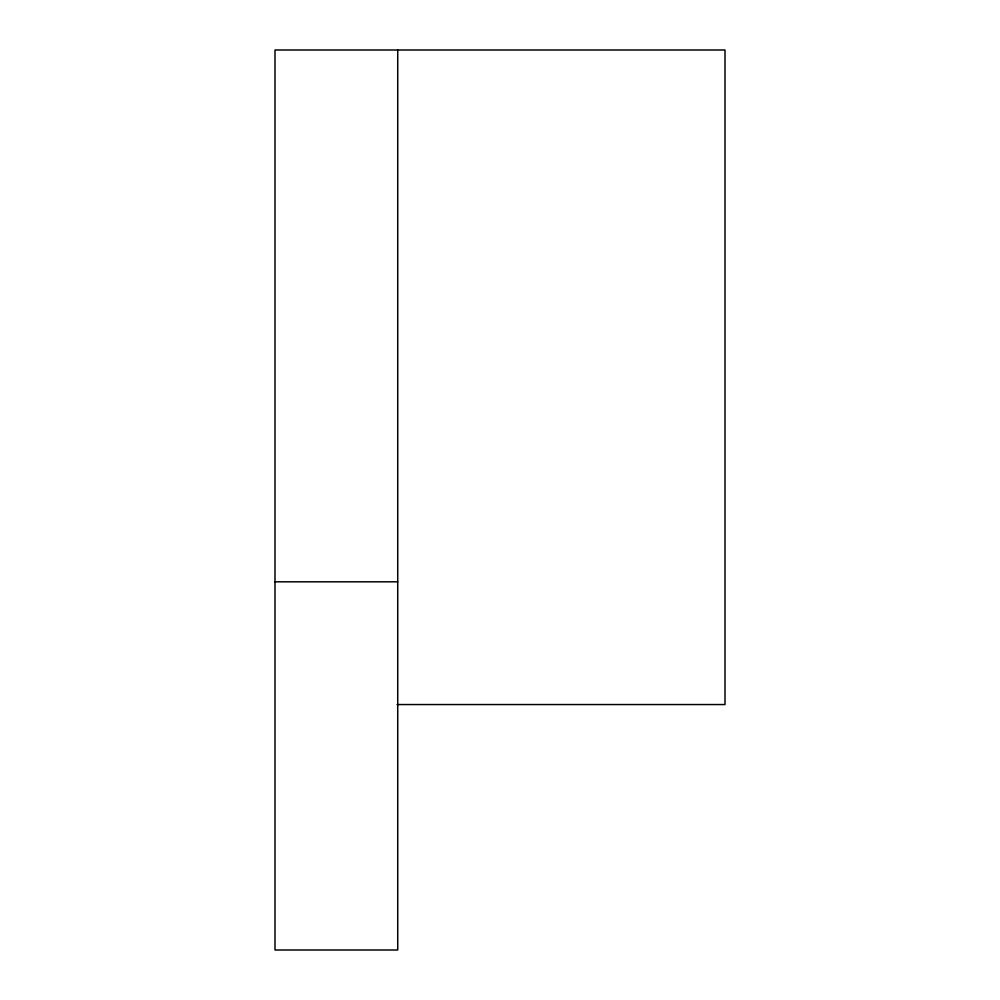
<?xml version="1.0" encoding="UTF-8"?>
<svg xmlns="http://www.w3.org/2000/svg" width="1000" height="1000" viewBox="0 0 1000 1000"><rect width="100%" height="100%" fill="white"/><g stroke="black" fill="none" stroke-linecap="round" stroke-linejoin="round"><path stroke-width="1.5" d="M275 581.812L397.725 581.812M397.1 704.55L725 704.55L725 50L275 50L275 950L397.725 950L397.725 50"/></g></svg>
